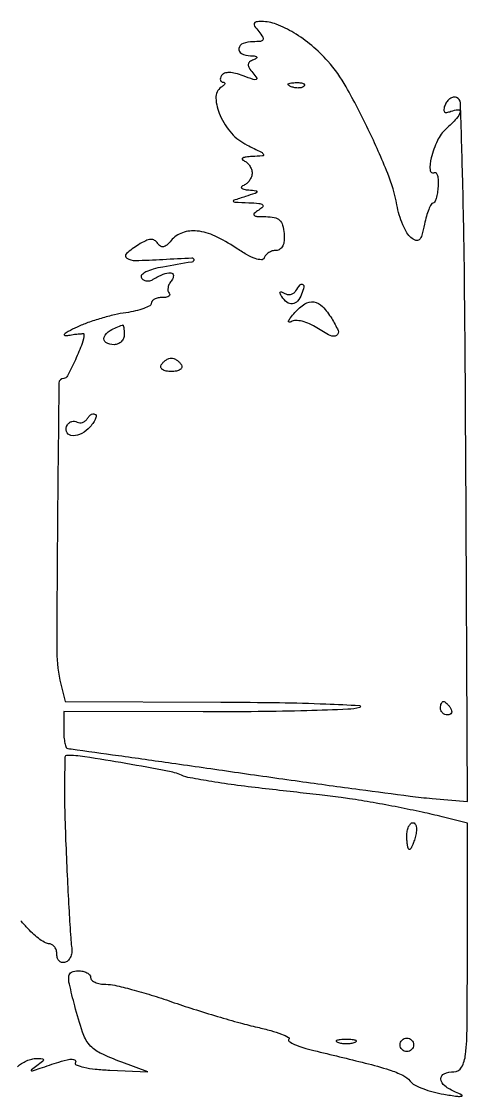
# Model space of a CAD drawing. Extents: x 0 to 448, y 25 to 639.
# Drawn here: x 381.7 to 448, y 474.3 to 634 of the extents above; entities that cross this region are included whole.
import ezdxf

# ---------------------------------------------------------------- set-up
doc = ezdxf.new("R2010")
doc.units = 0
doc.header["$MEASUREMENT"] = 0

msp = doc.modelspace()

# ---------------------------------------------------------------- linework, layer by layer
for points in [[(417, 632.5, -0.027702), (417.605635, 631.682027, -0.285199), (417.61621, 631.280049, -0.243483), (417.250092, 631.04858, -0.02153), (416.122445, 631, 0.087365), (414.663578, 630.743132, 0.267348), (414.040589, 630.003113, 0.337194), (414.42402, 629.254172, 0.100865), (415.75, 628.921053, -0.01769), (416.464379, 628.86345, -0.202836), (416.704516, 628.727205, -0.449589), (416.670723, 628.552012, -0.038431), (416.208262, 628.323807, 0.068326), (415.632744, 627.995802, 0.219583), (415.432551, 627.615028, 0.155723), (415.563445, 627.117444, 0.031643), (416.107143, 626.370901, -0.022964), (416.686044, 625.604322, -0.505187), (416.607053, 625.37719, -0.160845), (416.175078, 625.385152, -0.006483), (414.684282, 625.929936, 0.029043), (413.534282, 626.2923, 0.059383), (412.5976, 626.413383, 0.084939), (411.902477, 626.301531, 0.17377), (411.476385, 625.961789, 0.062838), (411.307805, 625.592323, 0.130419), (411.294225, 625.278028, 0.187116), (411.432796, 625.069334, 0.150053), (411.690983, 624.984687, -0.158191), (411.898211, 624.913079, -0.330297), (411.943844, 624.758058, -0.123536), (411.781354, 624.519311, -0.032979), (411.415719, 624.234687, 0.262519), (410.620667, 622.637309, 0.092261), (411.240395, 620.056056, 0.07625), (412.944935, 617.407442, 0.097498), (415.245685, 615.649763, -0.003175), (417.379067, 614.581217, -0.17263), (417.684796, 614.258398, -0.516431), (417.55349, 614.037893, -0.009908), (416, 613.943823, 0.019465), (415.110279, 613.872861, 0.083435), (414.601562, 613.723821, 0.416129), (414.536918, 613.535492, 0.18436), (414.75, 613.337719, -0.08298), (415.227887, 613.045311, -0.064791), (415.632812, 612.58983, -0.064977), (415.906662, 612.047415, -0.084643), (416, 611.5, -0.084643), (415.906662, 610.952585, -0.064977), (415.632812, 610.41017, -0.064791), (415.227887, 609.954689, -0.08298), (414.75, 609.662281, 0.103067), (414.439397, 609.454792, 0.425318), (414.445025, 609.252618, 0.137696), (414.790183, 609.079448, 0.025572), (415.5, 608.979267, -0.010884), (416.5989, 608.856959, -0.517521), (416.687354, 608.688312, -0.194899), (416.443881, 608.47745, -0.004709), (415, 608, 0.002456), (413.283454, 607.440955, 0.467992), (413.223765, 607.289587, 0.262314), (413.413536, 607.171163, 0.001632), (415.5, 607.084367, -0.011414), (417.012304, 606.99179, -0.136328), (417.556222, 606.790186, -0.455642), (417.584001, 606.481627, -0.058009), (417, 606, 0.033358), (416.328039, 605.499251, 0.44432), (416.320506, 605.224781, 0.179706), (416.720692, 605.052568, 0.011179), (418.031892, 605.015313, -0.048579), (419.295917, 604.884489, -0.136507), (420.081068, 604.484126, -0.137573), (420.54308, 603.738083, -0.049659), (420.770691, 602.5, -0.04245), (420.768287, 601.443616, -0.090225), (420.553293, 600.657889, -0.130713), (420.143176, 600.177846, -0.152117), (419.572132, 600, 0.073369), (419.007114, 599.916642, 0.066848), (418.470464, 599.672827, 0.070378), (418.042454, 599.311975, 0.102368), (417.795407, 598.88622, -0.337485), (417.383272, 598.605423, -0.072231), (416.477534, 598.786288, -0.044624), (415.185115, 599.379792, -0.01914), (413.572526, 600.38622, 0.039837), (410.49651, 602.13357, 0.081799), (407.836154, 602.880551, 0.11276), (405.651493, 602.630255, 0.13568), (403.960716, 601.452666, -0.036869), (403.327688, 600.795153, -0.132866), (402.81262, 600.535792, -0.204384), (402.370652, 600.625806, -0.103641), (401.97229, 601.044836, 0.120678), (401.517527, 601.492049, 0.152364), (400.946529, 601.628417, 0.094546), (400.18734, 601.429299, 0.028312), (399.134019, 600.851623, 0.0359), (397.31334, 599.524095, 0.512944), (397.367133, 598.843609, 0.142805), (398.658772, 598.499563, 0.008441), (402.75, 598.664333, -0.002259), (407.065121, 598.891588, -0.435648), (407.347255, 598.616029, -0.357058), (407.054586, 598.27582, -0.002153), (402.72221, 597.531367, 0.026097), (401.315719, 597.219728, 0.04888), (400.229482, 596.801021, 0.075955), (399.593283, 596.349503, 0.352482), (399.541308, 595.933162, 0.122101), (399.859856, 595.621656, 0.101318), (400.309751, 595.467919, 0.091781), (400.822951, 595.496546, 0.080147), (401.319098, 595.705568, -0.040658), (402.786795, 596.464834, -0.111123), (403.930508, 596.666811, -0.390233), (404.306185, 596.28716, -0.184229), (404.064483, 595.577698, 0.054089), (403.712762, 595.046265, 0.069255), (403.518232, 594.493326, 0.084614), (403.50299, 594.004533, 0.163367), (403.675343, 593.657991, -0.207794), (403.772948, 593.410492, -0.244364), (403.650465, 593.193285, -0.107049), (403.262653, 593.045215, -0.037878), (402.666667, 593, 0.050127), (402.028903, 592.935901, 0.070106), (401.489583, 592.744928, 0.090247), (401.12676, 592.463158, 0.184677), (401, 592.131669, -0.276371), (400.779916, 591.763913, -0.034777), (399.898438, 591.367401, -0.032877), (398.686923, 591.009225, -0.021375), (397.25, 590.749262, 0.023794), (395.560599, 590.435177, 0.013977), (393.573438, 589.907939, 0.013963), (391.611916, 589.268296, 0.023068), (390, 588.607079, 0.009917), (388.673991, 587.957963, 0.073777), (388.105179, 587.549859, 0.638157), (388.16721, 587.371587, 0.070904), (388.75, 587.395867, -0.01038), (389.612838, 587.537281, -0.017706), (390.339063, 587.614758, -0.012232), (390.912317, 587.641383, -0.420657), (391, 587.555604, -0.091545), (390.747957, 586.190536, -0.016024), (389.732336, 583.769539, -0.009884), (388.565445, 581.347834, -0.282691), (387.999391, 581, 0.410797), (387.2953, 580.304084, 0.00057), (387.07782, 559.668481, 0.002086), (386.977123, 540.405531, 0.061819), (387.57237, 535.567678), (388.216816, 533), (411.358408, 532.914047, -0.002905), (420.066853, 532.831112, -0.005764), (426.967782, 532.645701, -0.004947), (431.969142, 532.404024, -0.845653), (432, 532.121228, -0.05912), (430.23986, 531.84178, -0.002698), (424.139459, 531.634582, -0.004469), (416.88187, 531.492198, -0.003185), (408.75135, 531.457181), (388.002701, 531.5), (388.00135, 528.75, 0.021101), (388.045332, 527.695987, 0.033976), (388.181225, 526.807812, 0.037387), (388.37656, 526.163801, 0.309765), (388.615586, 526, -0.03478), (389.103014, 525.966054, -0.000083), (396.139827, 524.97995, -0.000541), (404.069002, 523.858718, -0.000336), (413.365586, 522.52749, 0.001105), (422.992017, 521.164118, 0.001371), (431.955313, 519.939895, 0.001117), (439.487564, 518.949278, 0.01032), (442.758884, 518.594947), (448.017769, 518.134915), (447.758884, 570.234258, 0.00114), (447.580143, 594.891037, 0.004218), (447.300599, 610.450092, 0.00132), (446.967655, 621.911354, 0.314128), (446.373207, 622.709065, 0.131138), (445.89945, 622.737931, 0.095584), (445.409303, 622.536156, 0.083997), (444.977455, 622.134887, 0.072144), (444.674135, 621.593192, 0.047489), (444.495772, 620.952461, 0.236711), (444.598757, 620.60516, 0.249332), (444.932283, 620.491306, 0.051713), (445.550928, 620.657916, -0.077069), (446.622591, 620.889218, -0.514473), (446.910889, 620.532135, -0.121352), (446.394362, 619.614365, -0.016658), (444.827054, 618.053503, 0.093898), (443.548675, 616.313096, 0.047026), (442.603221, 613.741357, 0.086422), (442.445219, 611.906449, 0.558654), (443.114158, 611.570553, -0.386482), (443.358013, 611.525165, -0.100191), (443.547537, 611.132279, -0.052241), (443.651528, 610.421904, -0.024654), (443.643801, 609.494089, -0.023559), (443.543387, 608.538862, -0.036827), (443.358648, 607.733429, -0.041822), (443.12606, 607.155609, -0.283063), (442.875, 607.000706, 0.2777), (442.597264, 606.833134, 0.02641), (442.250129, 606.082882, 0.027742), (441.910068, 605.07391, 0.018056), (441.625438, 603.877192, -0.017446), (441.242694, 602.259196, -0.133862), (440.849702, 601.593537, -0.290671), (440.338041, 601.486838, -0.083332), (439.605045, 601.91282, -0.089542), (439.020521, 602.607546, -0.028694), (438.415174, 603.818729, -0.027586), (437.883215, 605.271719, -0.027595), (437.514523, 606.774279, 0.049427), (436.151578, 611.43984, 0.016302), (433.264173, 617.982805, 0.016112), (429.975302, 624.293728, 0.053629), (427.263098, 628.09449, 0.036767), (424.86673, 630.419795, 0.039053), (422.201159, 632.317876, 0.042532), (419.600408, 633.592531, 0.092939), (417.427215, 634, 0.033398), (416.583147, 633.943556, 0.298355), (416.31545, 633.711858, 0.225017), (416.38205, 633.312381, 0.021219)], [(423.729167, 624.395833, -0.126455), (423.402231, 624.202593, -0.060344), (422.916927, 624.123424, -0.05415), (422.359369, 624.160852, -0.051402), (421.8125, 624.316886, -0.054073), (421.395823, 624.538436, -0.470617), (421.37858, 624.720685, -0.168741), (421.670344, 624.862007, -0.018894), (422.416667, 624.921053, -0.028489), (423.112848, 624.910055, -0.077125), (423.592839, 624.799335, -0.208169), (423.77538, 624.614691, -0.296942)], [(423.361626, 593.5, -0.081757), (422.760952, 592.473774, -0.192782), (421.995045, 592.058141, -0.199073), (421.172482, 592.291737, -0.087098), (420.404508, 593.154508, -0.029587), (420.165026, 593.598755, -0.279645), (420.187815, 593.804896, -0.343373), (420.367361, 593.851473, -0.036486), (420.776393, 593.638197, 0.092519), (421.238531, 593.459449, 0.096172), (421.727473, 593.462971, 0.09932), (422.167152, 593.647286, 0.105964), (422.489919, 593.983688, -0.032568), (423.127318, 594.879002, -0.363209), (423.526633, 594.955885, -0.338467), (423.696238, 594.567245, -0.031303)], [(427.8408, 589.883311, -0.036449), (428.774036, 588.114044, -0.372441), (428.547286, 587.382413, -0.264089), (427.62332, 587.344676, -0.026124), (425.63074, 588.506293, 0.039989), (424.552902, 589.095263, 0.04698), (423.450708, 589.468212, 0.053295), (422.474159, 589.591808, 0.138211), (421.793976, 589.414301, -0.161435), (421.507283, 589.35324, -0.49805), (421.421768, 589.497084, -0.06861), (421.70743, 589.990482, -0.014426), (422.343956, 590.760667, -0.067338), (423.83446, 592.05954, -0.187297), (425.168823, 592.346781, -0.165014), (426.463836, 591.663741, -0.05007)], [(397, 587.5, -0.099038), (396.885486, 586.927543, -0.097945), (396.559375, 586.440625, -0.097945), (396.072457, 586.114514, -0.099038), (395.5, 586, -0.132959), (394.275781, 586.331401, -0.378233), (394.020668, 587.104186, -0.162246), (394.91818, 588.115121, -0.054352), (396.75, 588.921053, -0.41847), (396.84757, 588.869414, -0.029314), (396.926562, 588.536184, -0.027836), (396.982098, 588.069675, -0.015709)], [(405.5, 583, -0.210115), (405.553029, 582.621971, -0.178861), (405.314314, 582.29375, -0.100989), (404.768372, 582.071437, -0.046386), (404, 582, -0.046386), (403.231628, 582.071437, -0.100989), (402.685686, 582.29375, -0.178861), (402.446971, 582.621971, -0.210115), (402.5, 583, -0.057296), (402.80183, 583.382513, -0.050113), (403.195564, 583.70625, -0.052849), (403.617099, 583.926995, -0.094481), (404, 584, -0.094481), (404.382901, 583.926995, -0.052849), (404.804436, 583.70625, -0.050113), (405.19817, 583.382513, -0.057296)], [(391.626718, 573.483861, -0.098802), (390.37488, 572.648525, -0.14723), (389.07375, 572.519149, -0.279236), (388.422798, 573.110967, -0.213644), (388.552786, 574.08541, -0.089797), (388.841764, 574.406578, -0.095284), (389.219387, 574.597922, -0.099786), (389.626335, 574.630583, -0.109117), (390, 574.5, 0.124845), (390.380195, 574.380235, 0.100781), (390.805236, 574.44192, 0.090373), (391.210386, 574.676731, 0.078084), (391.531037, 575.050219, -0.055192), (391.825378, 575.426475, -0.088613), (392.156114, 575.662547, -0.123378), (392.468483, 575.725097, -0.186497), (392.719183, 575.61415, -0.260174), (392.80736, 575.303222, -0.060355), (392.612323, 574.774327, -0.0474), (392.206316, 574.13892, -0.030531)], [(445.5, 532, -0.082592), (445.656512, 531.6179, -0.161196), (445.6254, 531.29375, -0.182303), (445.413961, 531.078288, -0.108972), (445.059017, 531, -0.093332), (444.654762, 531.076123, -0.09642), (444.311086, 531.29375, -0.099167), (444.081062, 531.618444, -0.105053), (444, 532, -0.042167), (444.032345, 532.382849, -0.061769), (444.129539, 532.70625, -0.081139), (444.272352, 532.92554, -0.210953), (444.440983, 533, -0.151918), (444.65171, 532.934461, -0.038439), (444.933975, 532.70625, -0.035638), (445.231006, 532.382774, -0.029505)], [(440.289749, 513, -0.016817), (440.061542, 512.233613, -0.025621), (439.807757, 511.5875, -0.023188), (439.560437, 511.102864, -0.269386), (439.383369, 511, -0.326917), (439.233718, 511.109555, -0.029396), (439.112615, 511.5875, -0.029316), (439.027671, 512.233356, -0.018041), (439, 513, -0.043375), (439.066544, 513.765641, -0.063112), (439.266249, 514.4125, -0.082769), (439.559898, 514.850443, -0.206609), (439.90638, 515, -0.24384), (440.210205, 514.842465, -0.106581), (440.392877, 514.4125, -0.070464), (440.424365, 513.766322, -0.040966)], [(431.25, 482.337719, -0.057986), (430.679992, 482.181385, -0.037979), (430, 482.12966, -0.037979), (429.320008, 482.181385, -0.057986), (428.75, 482.337719, -0.174857), (428.540618, 482.525001, -0.447206), (428.601562, 482.693942, -0.078554), (429.10856, 482.810911, -0.017491), (430, 482.842105, -0.017491), (430.89144, 482.810911, -0.078554), (431.398438, 482.693942, -0.447206), (431.459382, 482.525001, -0.174857)], [(440, 482, -0.099038), (439.923658, 481.618362, -0.097945), (439.70625, 481.29375, -0.097945), (439.381638, 481.076342, -0.099038), (439, 481, -0.099038), (438.618362, 481.076342, -0.097945), (438.29375, 481.29375, -0.097945), (438.076342, 481.618362, -0.099038), (438, 482, -0.099038), (438.076342, 482.381638, -0.097945), (438.29375, 482.70625, -0.097945), (438.618362, 482.923658, -0.099038), (439, 483, -0.099038), (439.381638, 482.923658, -0.097945), (439.70625, 482.70625, -0.097945), (439.923658, 482.381638, -0.099038)]]:
    msp.add_lwpolyline(points, format="xyb", close=True)
msp.add_lwpolyline([(381.158359, 478.758359, -0.053898), (381.747506, 479.232549, -0.039046), (382.490581, 479.63077, -0.03968), (383.265933, 479.900331, -0.066385), (383.95, 479.984687, -0.015141), (384.829811, 479.949336, -0.380604), (384.985356, 479.789889, -0.244055), (384.869598, 479.539531, -0.008841), (384, 478.890355, 0.005802), (383.194796, 478.296836, 0.500481), (383.195328, 478.166311, 0.245716), (383.389755, 478.135577, 0.003757), (384.5, 478.519121, -0.007641), (387.282104, 479.456103, -0.035958), (388.919826, 479.852874, -0.13774), (389.620269, 479.776963, -0.465495), (389.745281, 479.396872, 0.468771), (389.869625, 479.02555, 0.037196), (391.002167, 478.679431, 0.029743), (392.700448, 478.40053, 0.01555), (394.838909, 478.245851), (400.5, 478.013003), (396.624794, 479.431707, -0.02384), (393.421369, 480.780864, -0.107756), (391.829332, 482.018922, -0.094516), (390.792918, 483.886341, -0.016101), (389.640207, 487.806279, -0.006062), (388.8467, 491.025408, -0.081864), (388.76677, 492.23119, -0.270187), (389.172303, 492.793337, -0.104903), (390.146487, 493, -0.051983), (390.855665, 492.926069, -0.071877), (391.45553, 492.70625, -0.09186), (391.858598, 492.38166, -0.179291), (392, 492, 0.212173), (392.169936, 491.617563, 0.080674), (392.671252, 491.29375, 0.061394), (393.410242, 491.073328, 0.041834), (394.285114, 491, -0.055894), (395.599661, 490.852589, -0.009134), (398.091786, 490.238467, -0.009961), (401.009576, 489.400076, -0.008634), (404.035114, 488.407549, 0.006484), (407.280616, 487.327383, 0.004933), (410.862651, 486.225395, 0.004989), (414.242281, 485.258656, 0.011637), (416.795188, 484.619404, -0.012774), (418.783364, 484.116758, -0.02405), (420.354021, 483.594051, -0.025954), (421.426463, 483.113515, -0.508924), (421.474568, 482.807901, 0.477105), (421.506492, 482.504782, 0.039191), (422.308836, 482.069376, 0.030264), (423.564966, 481.598938, 0.015759), (425.17938, 481.158525, -0.002099), (432.829031, 479.294612, -0.015987), (436.395675, 478.28763, -0.034024), (438.417635, 477.491351, -0.118895), (439.5, 476.616329, 0.108204), (440.145983, 476.071151, 0.028663), (441.38125, 475.507481, 0.027694), (442.895411, 475.013407, 0.025355), (444.5, 474.672512, 0.004167), (446.507828, 474.368434, 0.079707), (447.138611, 474.379226, 0.712373), (447.165241, 474.547833, 0.022355), (446.25, 474.984065, -0.060816), (444.635618, 475.911744, -0.214463), (444.070037, 476.934288, -0.327074), (444.547436, 477.713803, -0.097576), (446, 478, 0.275218), (447.136538, 478.67686, 0.097459), (447.722917, 480.557682, 0.025276), (447.959773, 484.681628, 0.001707), (448, 496.461456), (448, 514.922912), (444.25, 515.866828, 0.008414), (441.299172, 516.556999, 0.004847), (437.724709, 517.293638, 0.004745), (433.982385, 517.990314, 0.005953), (430.5, 518.561802, 0.007641), (429.21803, 518.736542, 0.000689), (426.003125, 519.120314, 0.000895), (422.16724, 519.565891, 0.000699), (418, 520.036493, -0.005403), (413.832843, 520.546829, -0.006855), (409.996875, 521.11236, -0.005504), (406.800862, 521.664568, -0.054725), (405.5, 522.054803, 0.054034), (403.438864, 522.676203, 0.003474), (397.250703, 523.788884, 0.004221), (391.130584, 524.792368, 0.038538), (388.440752, 525, 0.408532), (388.177924, 524.742232, 0.002541), (388.125744, 521.107813, 0.007976), (388.154306, 516.830705, 0.004775), (388.317861, 511.75, 0.001642), (388.552692, 506.536761, 0.002235), (388.800963, 501.836303, 0.001474), (389.038662, 497.891756, 0.025387), (389.185557, 496.607629, -0.064735), (389.21232, 495.851249, -0.071975), (389.040445, 495.141609, -0.08173), (388.703766, 494.585538, -0.131789), (388.25, 494.274295, -0.12526), (387.774248, 494.231401, -0.146315), (387.367188, 494.42797, -0.126364), (387.09444, 494.845216, -0.082075), (387, 495.416667, 0.06983), (386.915073, 496.021801, 0.085738), (386.667268, 496.534896, 0.100095), (386.299239, 496.877949, 0.138568), (385.867295, 497, -0.1251), (385.299684, 497.144275, -0.030396), (384.473005, 497.660937, -0.029282), (383.569106, 498.388766, -0.025496), (382.711381, 499.25, 0.005795), (381.617682, 500.438302, 0.130252)], format="xyb")

doc.saveas('drawing.dxf')
